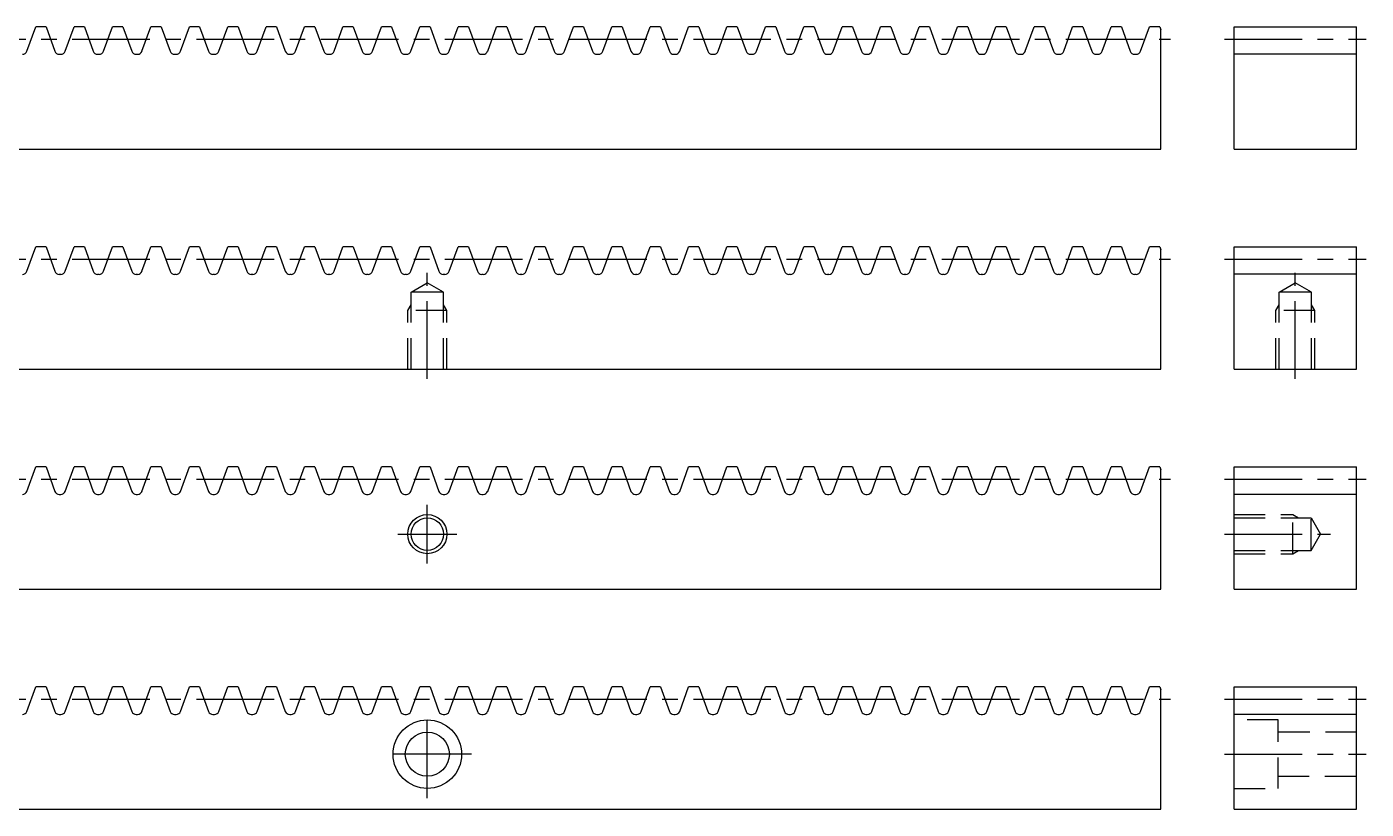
# Model space of a CAD drawing. Extents: x 0 to 552, y -23 to 175.
# Drawn here: x 278.1 to 552, y 15 to 175 of the extents above; entities that cross this region are included whole.
import ezdxf

# ---------------------------------------------------------------- set-up
doc = ezdxf.new("R2010")
doc.units = 0
doc.header["$LTSCALE"] = 0.5
doc.linetypes.add('CENTER', pattern=[50.8, 31.75, -6.35, 6.35, -6.35])
doc.linetypes.add('DASHED', pattern=[19.05, 12.7, -6.35])
for name, color, linetype in [('MSM_CENTER', 1, 'CENTER'), ('MSM_CONTINUOUS', 7, 'CONTINUOUS'), ('MSM_DASHED', 4, 'DASHED'), ('MSM_NARROW', 5, 'CONTINUOUS')]:
    doc.layers.add(name, color=color, linetype=linetype)

msp = doc.modelspace()

# ---------------------------------------------------------------- linework, layer by layer
at = {"layer": 'MSM_CENTER'}
for p, q in [((8, 172.5), (512, 172.5)), ((523, 172.5), (552, 172.5)), ((8, 127.5), (512, 127.5)), ((523, 127.5), (552, 127.5)), ((360, 103), (360, 124.67)), ((537.5, 103), (537.5, 124.67)), ((8, 82.5), (512, 82.5)), ((523, 82.5), (552, 82.5)), ((360, 65.25), (360, 77.25)), ((354, 71.25), (366, 71.25)), ((523, 71.25), (544.67, 71.25)), ((8, 37.5), (512, 37.5)), ((523, 37.5), (552, 37.5)), ((360, 17.25), (360, 35.25)), ((369, 26.25), (351, 26.25)), ((523, 26.25), (552, 26.25))]:
    msp.add_line(p, q, dxfattribs=at)
at = {"layer": 'MSM_CONTINUOUS'}
for p, q in [((278.09, 170), (279.91, 175)), ((282.02, 175), (279.91, 175)), ((282.02, 175), (283.84, 170)), ((285.94, 170), (287.76, 175)), ((289.87, 175), (287.76, 175)), ((289.87, 175), (291.69, 170)), ((293.8, 170), (295.62, 175)), ((297.72, 175), (295.62, 175)), ((297.72, 175), (299.54, 170)), ((301.65, 170), (303.47, 175)), ((305.58, 175), (303.47, 175)), ((305.58, 175), (307.4, 170)), ((309.51, 170), (311.33, 175)), ((313.43, 175), (311.33, 175)), ((313.43, 175), (315.25, 170)), ((317.36, 170), (319.18, 175)), ((321.29, 175), (319.18, 175)), ((321.29, 175), (323.11, 170)), ((325.21, 170), (327.03, 175)), ((329.14, 175), (327.03, 175)), ((329.14, 175), (330.96, 170)), ((333.07, 170), (334.89, 175)), ((336.99, 175), (334.89, 175)), ((336.99, 175), (338.81, 170)), ((340.92, 170), (342.74, 175)), ((344.85, 175), (342.74, 175)), ((344.85, 175), (346.67, 170)), ((348.78, 170), (350.6, 175)), ((352.7, 175), (350.6, 175)), ((352.7, 175), (354.52, 170)), ((356.63, 170), (358.45, 175)), ((360.56, 175), (358.45, 175)), ((360.56, 175), (362.38, 170)), ((364.48, 170), (366.3, 175)), ((368.41, 175), (366.3, 175)), ((368.41, 175), (370.23, 170)), ((372.34, 170), (374.16, 175)), ((376.26, 175), (374.16, 175)), ((376.26, 175), (378.08, 170)), ((380.19, 170), (382.01, 175)), ((384.12, 175), (382.01, 175)), ((384.12, 175), (385.94, 170)), ((388.05, 170), (389.87, 175)), ((391.97, 175), (389.87, 175)), ((391.97, 175), (393.79, 170)), ((395.9, 170), (397.72, 175)), ((399.83, 175), (397.72, 175)), ((399.83, 175), (401.65, 170)), ((403.75, 170), (405.57, 175)), ((407.68, 175), (405.57, 175)), ((407.68, 175), (409.5, 170)), ((411.61, 170), (413.43, 175)), ((415.53, 175), (413.43, 175)), ((415.53, 175), (417.35, 170)), ((419.46, 170), (421.28, 175)), ((423.39, 175), (421.28, 175)), ((423.39, 175), (425.21, 170)), ((427.32, 170), (429.14, 175)), ((431.24, 175), (429.14, 175)), ((431.24, 175), (433.06, 170)), ((435.17, 170), (436.99, 175)), ((439.1, 175), (436.99, 175)), ((439.1, 175), (440.92, 170)), ((443.02, 170), (444.84, 175)), ((446.95, 175), (444.84, 175)), ((446.95, 175), (448.77, 170)), ((450.88, 170), (452.7, 175)), ((454.8, 175), (452.7, 175)), ((454.8, 175), (456.62, 170)), ((458.73, 170), (460.55, 175)), ((462.66, 175), (460.55, 175)), ((462.66, 175), (464.48, 170)), ((466.59, 170), (468.41, 175)), ((470.51, 175), (468.41, 175)), ((470.51, 175), (472.33, 170)), ((474.44, 170), (476.26, 175)), ((478.37, 175), (476.26, 175)), ((478.37, 175), (480.19, 170)), ((482.29, 170), (484.11, 175)), ((486.22, 175), (484.11, 175)), ((486.22, 175), (488.04, 170)), ((490.15, 170), (491.97, 175)), ((494.07, 175), (491.97, 175)), ((494.07, 175), (495.89, 170)), ((498, 170), (499.82, 175)), ((501.93, 175), (499.82, 175)), ((501.93, 175), (503.75, 170)), ((505.86, 170), (507.68, 175)), ((509.78, 175), (507.68, 175)), ((509.78, 175), (510, 174.4)), ((510, 150), (510, 174.4)), ((525, 175), (550, 175)), ((525, 150), (525, 175)), ((550, 150), (550, 175)), ((284.73, 169.38), (285.05, 169.38)), ((292.58, 169.38), (292.9, 169.38)), ((300.44, 169.38), (300.76, 169.38)), ((308.29, 169.38), (308.61, 169.38)), ((316.15, 169.38), (316.47, 169.38)), ((324, 169.38), (324.32, 169.38)), ((331.85, 169.38), (332.17, 169.38)), ((339.71, 169.38), (340.03, 169.38)), ((347.56, 169.38), (347.88, 169.38)), ((355.42, 169.38), (355.74, 169.38)), ((363.27, 169.38), (363.59, 169.38)), ((371.12, 169.38), (371.44, 169.38)), ((378.98, 169.38), (379.3, 169.38)), ((386.83, 169.38), (387.15, 169.38)), ((394.69, 169.38), (395.01, 169.38)), ((402.54, 169.38), (402.86, 169.38)), ((410.39, 169.38), (410.71, 169.38)), ((418.25, 169.38), (418.57, 169.38)), ((426.1, 169.38), (426.42, 169.38)), ((433.96, 169.38), (434.28, 169.38)), ((441.81, 169.38), (442.13, 169.38)), ((449.66, 169.38), (449.98, 169.38)), ((457.52, 169.38), (457.84, 169.38)), ((465.37, 169.38), (465.69, 169.38)), ((473.23, 169.38), (473.55, 169.38)), ((481.08, 169.38), (481.4, 169.38)), ((488.93, 169.38), (489.25, 169.38)), ((496.79, 169.38), (497.11, 169.38)), ((504.64, 169.38), (504.96, 169.38)), ((550, 169.38), (525, 169.38)), ((10, 150), (510, 150)), ((525, 150), (550, 150)), ((278.09, 125), (279.91, 130)), ((282.02, 130), (279.91, 130)), ((282.02, 130), (283.84, 125)), ((285.94, 125), (287.76, 130)), ((289.87, 130), (287.76, 130)), ((289.87, 130), (291.69, 125)), ((293.8, 125), (295.62, 130)), ((297.72, 130), (295.62, 130)), ((297.72, 130), (299.54, 125)), ((301.65, 125), (303.47, 130)), ((305.58, 130), (303.47, 130)), ((305.58, 130), (307.4, 125)), ((309.51, 125), (311.33, 130)), ((313.43, 130), (311.33, 130)), ((313.43, 130), (315.25, 125)), ((317.36, 125), (319.18, 130)), ((321.29, 130), (319.18, 130)), ((321.29, 130), (323.11, 125)), ((325.21, 125), (327.03, 130)), ((329.14, 130), (327.03, 130)), ((329.14, 130), (330.96, 125)), ((333.07, 125), (334.89, 130)), ((336.99, 130), (334.89, 130)), ((336.99, 130), (338.81, 125)), ((340.92, 125), (342.74, 130)), ((344.85, 130), (342.74, 130)), ((344.85, 130), (346.67, 125)), ((348.78, 125), (350.6, 130)), ((352.7, 130), (350.6, 130)), ((352.7, 130), (354.52, 125)), ((356.63, 125), (358.45, 130)), ((360.56, 130), (358.45, 130)), ((360.56, 130), (362.38, 125)), ((364.48, 125), (366.3, 130)), ((368.41, 130), (366.3, 130)), ((368.41, 130), (370.23, 125)), ((372.34, 125), (374.16, 130)), ((376.26, 130), (374.16, 130)), ((376.26, 130), (378.08, 125)), ((380.19, 125), (382.01, 130)), ((384.12, 130), (382.01, 130)), ((384.12, 130), (385.94, 125)), ((388.05, 125), (389.87, 130)), ((391.97, 130), (389.87, 130)), ((391.97, 130), (393.79, 125)), ((395.9, 125), (397.72, 130)), ((399.83, 130), (397.72, 130)), ((399.83, 130), (401.65, 125)), ((403.75, 125), (405.57, 130)), ((407.68, 130), (405.57, 130)), ((407.68, 130), (409.5, 125)), ((411.61, 125), (413.43, 130)), ((415.53, 130), (413.43, 130)), ((415.53, 130), (417.35, 125)), ((419.46, 125), (421.28, 130)), ((423.39, 130), (421.28, 130)), ((423.39, 130), (425.21, 125)), ((427.32, 125), (429.14, 130)), ((431.24, 130), (429.14, 130)), ((431.24, 130), (433.06, 125)), ((435.17, 125), (436.99, 130)), ((439.1, 130), (436.99, 130)), ((439.1, 130), (440.92, 125)), ((443.02, 125), (444.84, 130)), ((446.95, 130), (444.84, 130)), ((446.95, 130), (448.77, 125)), ((450.88, 125), (452.7, 130)), ((454.8, 130), (452.7, 130)), ((454.8, 130), (456.62, 125)), ((458.73, 125), (460.55, 130)), ((462.66, 130), (460.55, 130)), ((462.66, 130), (464.48, 125)), ((466.59, 125), (468.41, 130)), ((470.51, 130), (468.41, 130)), ((470.51, 130), (472.33, 125)), ((474.44, 125), (476.26, 130)), ((478.37, 130), (476.26, 130)), ((478.37, 130), (480.19, 125)), ((482.29, 125), (484.11, 130)), ((486.22, 130), (484.11, 130)), ((486.22, 130), (488.04, 125)), ((490.15, 125), (491.97, 130)), ((494.07, 130), (491.97, 130)), ((494.07, 130), (495.89, 125)), ((498, 125), (499.82, 130)), ((501.93, 130), (499.82, 130)), ((501.93, 130), (503.75, 125)), ((505.86, 125), (507.68, 130)), ((509.78, 130), (507.68, 130)), ((509.78, 130), (510, 129.4)), ((510, 105), (510, 129.4)), ((525, 130), (550, 130)), ((525, 105), (525, 130)), ((550, 105), (550, 130)), ((284.73, 124.38), (285.05, 124.38)), ((292.58, 124.38), (292.9, 124.38)), ((300.44, 124.38), (300.76, 124.38)), ((308.29, 124.38), (308.61, 124.38)), ((316.15, 124.38), (316.47, 124.38)), ((324, 124.38), (324.32, 124.38)), ((331.85, 124.38), (332.17, 124.38)), ((339.71, 124.38), (340.03, 124.38)), ((347.56, 124.38), (347.88, 124.38)), ((355.42, 124.38), (355.74, 124.38)), ((363.27, 124.38), (363.59, 124.38)), ((371.12, 124.38), (371.44, 124.38)), ((378.98, 124.38), (379.3, 124.38)), ((386.83, 124.38), (387.15, 124.38)), ((394.69, 124.38), (395.01, 124.38)), ((402.54, 124.38), (402.86, 124.38)), ((410.39, 124.38), (410.71, 124.38)), ((418.25, 124.38), (418.57, 124.38)), ((426.1, 124.38), (426.42, 124.38)), ((433.96, 124.38), (434.28, 124.38)), ((441.81, 124.38), (442.13, 124.38)), ((449.66, 124.38), (449.98, 124.38)), ((457.52, 124.38), (457.84, 124.38)), ((465.37, 124.38), (465.69, 124.38)), ((473.23, 124.38), (473.55, 124.38)), ((481.08, 124.38), (481.4, 124.38)), ((488.93, 124.38), (489.25, 124.38)), ((496.79, 124.38), (497.11, 124.38)), ((504.64, 124.38), (504.96, 124.38)), ((550, 124.38), (525, 124.38)), ((10, 105), (510, 105)), ((525, 105), (550, 105)), ((278.09, 80), (279.91, 85)), ((282.02, 85), (279.91, 85)), ((282.02, 85), (283.84, 80)), ((285.94, 80), (287.76, 85)), ((289.87, 85), (287.76, 85)), ((289.87, 85), (291.69, 80)), ((293.8, 80), (295.62, 85)), ((297.72, 85), (295.62, 85)), ((297.72, 85), (299.54, 80)), ((301.65, 80), (303.47, 85)), ((305.58, 85), (303.47, 85)), ((305.58, 85), (307.4, 80)), ((309.51, 80), (311.33, 85)), ((313.43, 85), (311.33, 85)), ((313.43, 85), (315.25, 80)), ((317.36, 80), (319.18, 85)), ((321.29, 85), (319.18, 85)), ((321.29, 85), (323.11, 80)), ((325.21, 80), (327.03, 85)), ((329.14, 85), (327.03, 85)), ((329.14, 85), (330.96, 80)), ((333.07, 80), (334.89, 85)), ((336.99, 85), (334.89, 85)), ((336.99, 85), (338.81, 80)), ((340.92, 80), (342.74, 85)), ((344.85, 85), (342.74, 85)), ((344.85, 85), (346.67, 80)), ((348.78, 80), (350.6, 85)), ((352.7, 85), (350.6, 85)), ((352.7, 85), (354.52, 80)), ((356.63, 80), (358.45, 85)), ((360.56, 85), (358.45, 85)), ((360.56, 85), (362.38, 80)), ((364.48, 80), (366.3, 85)), ((368.41, 85), (366.3, 85)), ((368.41, 85), (370.23, 80)), ((372.34, 80), (374.16, 85)), ((376.26, 85), (374.16, 85)), ((376.26, 85), (378.08, 80)), ((380.19, 80), (382.01, 85)), ((384.12, 85), (382.01, 85)), ((384.12, 85), (385.94, 80)), ((388.05, 80), (389.87, 85)), ((391.97, 85), (389.87, 85)), ((391.97, 85), (393.79, 80)), ((395.9, 80), (397.72, 85)), ((399.83, 85), (397.72, 85)), ((399.83, 85), (401.65, 80)), ((403.75, 80), (405.57, 85)), ((407.68, 85), (405.57, 85)), ((407.68, 85), (409.5, 80)), ((411.61, 80), (413.43, 85)), ((415.53, 85), (413.43, 85)), ((415.53, 85), (417.35, 80)), ((419.46, 80), (421.28, 85)), ((423.39, 85), (421.28, 85)), ((423.39, 85), (425.21, 80)), ((427.32, 80), (429.14, 85)), ((431.24, 85), (429.14, 85)), ((431.24, 85), (433.06, 80)), ((435.17, 80), (436.99, 85)), ((439.1, 85), (436.99, 85)), ((439.1, 85), (440.92, 80)), ((443.02, 80), (444.84, 85)), ((446.95, 85), (444.84, 85)), ((446.95, 85), (448.77, 80)), ((450.88, 80), (452.7, 85)), ((454.8, 85), (452.7, 85)), ((454.8, 85), (456.62, 80)), ((458.73, 80), (460.55, 85)), ((462.66, 85), (460.55, 85)), ((462.66, 85), (464.48, 80)), ((466.59, 80), (468.41, 85)), ((470.51, 85), (468.41, 85)), ((470.51, 85), (472.33, 80)), ((474.44, 80), (476.26, 85)), ((478.37, 85), (476.26, 85)), ((478.37, 85), (480.19, 80)), ((482.29, 80), (484.11, 85)), ((486.22, 85), (484.11, 85)), ((486.22, 85), (488.04, 80)), ((490.15, 80), (491.97, 85)), ((494.07, 85), (491.97, 85)), ((494.07, 85), (495.89, 80)), ((498, 80), (499.82, 85)), ((501.93, 85), (499.82, 85)), ((501.93, 85), (503.75, 80)), ((505.86, 80), (507.68, 85)), ((509.78, 85), (507.68, 85)), ((509.78, 85), (510, 84.4)), ((525, 85), (550, 85)), ((525, 60), (525, 85)), ((550, 60), (550, 85)), ((510, 60), (510, 84.4)), ((284.73, 79.38), (285.05, 79.38)), ((292.58, 79.38), (292.9, 79.38)), ((300.44, 79.38), (300.76, 79.38)), ((308.29, 79.38), (308.61, 79.38)), ((316.15, 79.38), (316.47, 79.38)), ((324, 79.38), (324.32, 79.38)), ((331.85, 79.38), (332.17, 79.38)), ((339.71, 79.38), (340.03, 79.38)), ((347.56, 79.38), (347.88, 79.38)), ((355.42, 79.38), (355.74, 79.38)), ((363.27, 79.38), (363.59, 79.38)), ((371.12, 79.38), (371.44, 79.38)), ((378.98, 79.38), (379.3, 79.38)), ((386.83, 79.38), (387.15, 79.38)), ((394.69, 79.38), (395.01, 79.38)), ((402.54, 79.38), (402.86, 79.38)), ((410.39, 79.38), (410.71, 79.38)), ((418.25, 79.38), (418.57, 79.38)), ((426.1, 79.38), (426.42, 79.38)), ((433.96, 79.38), (434.28, 79.38)), ((441.81, 79.38), (442.13, 79.38)), ((449.66, 79.38), (449.98, 79.38)), ((457.52, 79.38), (457.84, 79.38)), ((465.37, 79.38), (465.69, 79.38)), ((473.23, 79.38), (473.55, 79.38)), ((481.08, 79.38), (481.4, 79.38)), ((488.93, 79.38), (489.25, 79.38)), ((496.79, 79.38), (497.11, 79.38)), ((504.64, 79.38), (504.96, 79.38)), ((550, 79.38), (525, 79.38)), ((10, 60), (510, 60)), ((525, 60), (550, 60)), ((278.09, 35), (279.91, 40)), ((282.02, 40), (279.91, 40)), ((282.02, 40), (283.84, 35)), ((285.94, 35), (287.76, 40)), ((289.87, 40), (287.76, 40)), ((289.87, 40), (291.69, 35)), ((293.8, 35), (295.62, 40)), ((297.72, 40), (295.62, 40)), ((297.72, 40), (299.54, 35)), ((301.65, 35), (303.47, 40)), ((305.58, 40), (303.47, 40)), ((305.58, 40), (307.4, 35)), ((309.51, 35), (311.33, 40)), ((313.43, 40), (311.33, 40)), ((313.43, 40), (315.25, 35)), ((317.36, 35), (319.18, 40)), ((321.29, 40), (319.18, 40)), ((321.29, 40), (323.11, 35)), ((325.21, 35), (327.03, 40)), ((329.14, 40), (327.03, 40)), ((329.14, 40), (330.96, 35)), ((333.07, 35), (334.89, 40)), ((336.99, 40), (334.89, 40)), ((336.99, 40), (338.81, 35)), ((340.92, 35), (342.74, 40)), ((344.85, 40), (342.74, 40)), ((344.85, 40), (346.67, 35)), ((348.78, 35), (350.6, 40)), ((352.7, 40), (350.6, 40)), ((352.7, 40), (354.52, 35)), ((356.63, 35), (358.45, 40)), ((360.56, 40), (358.45, 40)), ((360.56, 40), (362.38, 35)), ((364.48, 35), (366.3, 40)), ((368.41, 40), (366.3, 40)), ((368.41, 40), (370.23, 35)), ((372.34, 35), (374.16, 40)), ((376.26, 40), (374.16, 40)), ((376.26, 40), (378.08, 35)), ((380.19, 35), (382.01, 40)), ((384.12, 40), (382.01, 40)), ((384.12, 40), (385.94, 35)), ((388.05, 35), (389.87, 40)), ((391.97, 40), (389.87, 40)), ((391.97, 40), (393.79, 35)), ((395.9, 35), (397.72, 40)), ((399.83, 40), (397.72, 40)), ((399.83, 40), (401.65, 35)), ((403.75, 35), (405.57, 40)), ((407.68, 40), (405.57, 40)), ((407.68, 40), (409.5, 35)), ((411.61, 35), (413.43, 40)), ((415.53, 40), (413.43, 40)), ((415.53, 40), (417.35, 35)), ((419.46, 35), (421.28, 40)), ((423.39, 40), (421.28, 40)), ((423.39, 40), (425.21, 35)), ((427.32, 35), (429.14, 40)), ((431.24, 40), (429.14, 40)), ((431.24, 40), (433.06, 35)), ((435.17, 35), (436.99, 40)), ((439.1, 40), (436.99, 40)), ((439.1, 40), (440.92, 35)), ((443.02, 35), (444.84, 40)), ((446.95, 40), (444.84, 40)), ((446.95, 40), (448.77, 35)), ((450.88, 35), (452.7, 40)), ((454.8, 40), (452.7, 40)), ((454.8, 40), (456.62, 35)), ((458.73, 35), (460.55, 40)), ((462.66, 40), (460.55, 40)), ((462.66, 40), (464.48, 35)), ((466.59, 35), (468.41, 40)), ((470.51, 40), (468.41, 40)), ((470.51, 40), (472.33, 35)), ((474.44, 35), (476.26, 40)), ((478.37, 40), (476.26, 40)), ((478.37, 40), (480.19, 35)), ((482.29, 35), (484.11, 40)), ((486.22, 40), (484.11, 40)), ((486.22, 40), (488.04, 35)), ((490.15, 35), (491.97, 40)), ((494.07, 40), (491.97, 40)), ((494.07, 40), (495.89, 35)), ((498, 35), (499.82, 40)), ((501.93, 40), (499.82, 40)), ((501.93, 40), (503.75, 35)), ((505.86, 35), (507.68, 40)), ((509.78, 40), (507.68, 40)), ((509.78, 40), (510, 39.4)), ((510, 15), (510, 39.4)), ((525, 40), (550, 40)), ((525, 15), (525, 40)), ((550, 15), (550, 40)), ((284.73, 34.38), (285.05, 34.38)), ((292.58, 34.38), (292.9, 34.38)), ((300.44, 34.38), (300.76, 34.38)), ((308.29, 34.38), (308.61, 34.38)), ((316.15, 34.38), (316.47, 34.38)), ((324, 34.38), (324.32, 34.38)), ((331.85, 34.38), (332.17, 34.38)), ((339.71, 34.38), (340.03, 34.38)), ((347.56, 34.38), (347.88, 34.38)), ((355.42, 34.38), (355.74, 34.38)), ((363.27, 34.38), (363.59, 34.38)), ((371.12, 34.38), (371.44, 34.38)), ((378.98, 34.38), (379.3, 34.38)), ((386.83, 34.38), (387.15, 34.38)), ((394.69, 34.38), (395.01, 34.38)), ((402.54, 34.38), (402.86, 34.38)), ((410.39, 34.38), (410.71, 34.38)), ((418.25, 34.38), (418.57, 34.38)), ((426.1, 34.38), (426.42, 34.38)), ((433.96, 34.38), (434.28, 34.38)), ((441.81, 34.38), (442.13, 34.38)), ((449.66, 34.38), (449.98, 34.38)), ((457.52, 34.38), (457.84, 34.38)), ((465.37, 34.38), (465.69, 34.38)), ((473.23, 34.38), (473.55, 34.38)), ((481.08, 34.38), (481.4, 34.38)), ((488.93, 34.38), (489.25, 34.38)), ((496.79, 34.38), (497.11, 34.38)), ((504.64, 34.38), (504.96, 34.38)), ((550, 34.38), (525, 34.38)), ((10, 15), (510, 15)), ((525, 15), (550, 15))]:
    msp.add_line(p, q, dxfattribs=at)
for centre, radius in [((360, 71.25), 3.32), ((360, 26.25), 7), ((360, 26.25), 4.5)]:
    msp.add_circle(centre, radius, dxfattribs=at)
for centre, start, end in [((277.2, 170.32), 270, 340), ((284.73, 170.32), 200, 270), ((285.05, 170.32), 270, 340), ((292.58, 170.32), 200, 270), ((292.9, 170.32), 270, 340), ((300.44, 170.32), 200, 270), ((300.76, 170.32), 270, 340), ((308.29, 170.32), 200, 270), ((308.61, 170.32), 270, 340), ((316.15, 170.32), 200, 270), ((316.47, 170.32), 270, 340), ((324, 170.32), 200, 270), ((324.32, 170.32), 270, 340), ((331.85, 170.32), 200, 270), ((332.17, 170.32), 270, 340), ((339.71, 170.32), 200, 270), ((340.03, 170.32), 270, 340), ((347.56, 170.32), 200, 270), ((347.88, 170.32), 270, 340), ((355.42, 170.32), 200, 270), ((355.74, 170.32), 270, 340), ((363.27, 170.32), 200, 270), ((363.59, 170.32), 270, 340), ((371.12, 170.32), 200, 270), ((371.44, 170.32), 270, 340), ((378.98, 170.32), 200, 270), ((379.3, 170.32), 270, 340), ((386.83, 170.32), 200, 270), ((387.15, 170.32), 270, 340), ((394.69, 170.32), 200, 270), ((395.01, 170.32), 270, 340), ((402.54, 170.32), 200, 270), ((402.86, 170.32), 270, 340), ((410.39, 170.32), 200, 270), ((410.71, 170.32), 270, 340), ((418.25, 170.32), 200, 270), ((418.57, 170.32), 270, 340), ((426.1, 170.32), 200, 270), ((426.42, 170.32), 270, 340), ((433.96, 170.32), 200, 270), ((434.28, 170.32), 270, 340), ((441.81, 170.32), 200, 270), ((442.13, 170.32), 270, 340), ((449.66, 170.32), 200, 270), ((449.98, 170.32), 270, 340), ((457.52, 170.32), 200, 270), ((457.84, 170.32), 270, 340), ((465.37, 170.32), 200, 270), ((465.69, 170.32), 270, 340), ((473.23, 170.32), 200, 270), ((473.55, 170.32), 270, 340), ((481.08, 170.32), 200, 270), ((481.4, 170.32), 270, 340), ((488.93, 170.32), 200, 270), ((489.25, 170.32), 270, 340), ((496.79, 170.32), 200, 270), ((497.11, 170.32), 270, 340), ((504.64, 170.32), 200, 270), ((504.96, 170.32), 270, 340), ((277.2, 125.32), 270, 340), ((284.73, 125.32), 200, 270), ((285.05, 125.32), 270, 340), ((292.58, 125.32), 200, 270), ((292.9, 125.32), 270, 340), ((300.44, 125.32), 200, 270), ((300.76, 125.32), 270, 340), ((308.29, 125.32), 200, 270), ((308.61, 125.32), 270, 340), ((316.15, 125.32), 200, 270), ((316.47, 125.32), 270, 340), ((324, 125.32), 200, 270), ((324.32, 125.32), 270, 340), ((331.85, 125.32), 200, 270), ((332.17, 125.32), 270, 340), ((339.71, 125.32), 200, 270), ((340.03, 125.32), 270, 340), ((347.56, 125.32), 200, 270), ((347.88, 125.32), 270, 340), ((355.42, 125.32), 200, 270), ((355.74, 125.32), 270, 340), ((363.27, 125.32), 200, 270), ((363.59, 125.32), 270, 340), ((371.12, 125.32), 200, 270), ((371.44, 125.32), 270, 340), ((378.98, 125.32), 200, 270), ((379.3, 125.32), 270, 340), ((386.83, 125.32), 200, 270), ((387.15, 125.32), 270, 340), ((394.69, 125.32), 200, 270), ((395.01, 125.32), 270, 340), ((402.54, 125.32), 200, 270), ((402.86, 125.32), 270, 340), ((410.39, 125.32), 200, 270), ((410.71, 125.32), 270, 340), ((418.25, 125.32), 200, 270), ((418.57, 125.32), 270, 340), ((426.1, 125.32), 200, 270), ((426.42, 125.32), 270, 340), ((433.96, 125.32), 200, 270), ((434.28, 125.32), 270, 340), ((441.81, 125.32), 200, 270), ((442.13, 125.32), 270, 340), ((449.66, 125.32), 200, 270), ((449.98, 125.32), 270, 340), ((457.52, 125.32), 200, 270), ((457.84, 125.32), 270, 340), ((465.37, 125.32), 200, 270), ((465.69, 125.32), 270, 340), ((473.23, 125.32), 200, 270), ((473.55, 125.32), 270, 340), ((481.08, 125.32), 200, 270), ((481.4, 125.32), 270, 340), ((488.93, 125.32), 200, 270), ((489.25, 125.32), 270, 340), ((496.79, 125.32), 200, 270), ((497.11, 125.32), 270, 340), ((504.64, 125.32), 200, 270), ((504.96, 125.32), 270, 340), ((277.2, 80.32), 270, 340), ((284.73, 80.32), 200, 270), ((285.05, 80.32), 270, 340), ((292.58, 80.32), 200, 270), ((292.9, 80.32), 270, 340), ((300.44, 80.32), 200, 270), ((300.76, 80.32), 270, 340), ((308.29, 80.32), 200, 270), ((308.61, 80.32), 270, 340), ((316.15, 80.32), 200, 270), ((316.47, 80.32), 270, 340), ((324, 80.32), 200, 270), ((324.32, 80.32), 270, 340), ((331.85, 80.32), 200, 270), ((332.17, 80.32), 270, 340), ((339.71, 80.32), 200, 270), ((340.03, 80.32), 270, 340), ((347.56, 80.32), 200, 270), ((347.88, 80.32), 270, 340), ((355.42, 80.32), 200, 270), ((355.74, 80.32), 270, 340), ((363.27, 80.32), 200, 270), ((363.59, 80.32), 270, 340), ((371.12, 80.32), 200, 270), ((371.44, 80.32), 270, 340), ((378.98, 80.32), 200, 270), ((379.3, 80.32), 270, 340), ((386.83, 80.32), 200, 270), ((387.15, 80.32), 270, 340), ((394.69, 80.32), 200, 270), ((395.01, 80.32), 270, 340), ((402.54, 80.32), 200, 270), ((402.86, 80.32), 270, 340), ((410.39, 80.32), 200, 270), ((410.71, 80.32), 270, 340), ((418.25, 80.32), 200, 270), ((418.57, 80.32), 270, 340), ((426.1, 80.32), 200, 270), ((426.42, 80.32), 270, 340), ((433.96, 80.32), 200, 270), ((434.28, 80.32), 270, 340), ((441.81, 80.32), 200, 270), ((442.13, 80.32), 270, 340), ((449.66, 80.32), 200, 270), ((449.98, 80.32), 270, 340), ((457.52, 80.32), 200, 270), ((457.84, 80.32), 270, 340), ((465.37, 80.32), 200, 270), ((465.69, 80.32), 270, 340), ((473.23, 80.32), 200, 270), ((473.55, 80.32), 270, 340), ((481.08, 80.32), 200, 270), ((481.4, 80.32), 270, 340), ((488.93, 80.32), 200, 270), ((489.25, 80.32), 270, 340), ((496.79, 80.32), 200, 270), ((497.11, 80.32), 270, 340), ((504.64, 80.32), 200, 270), ((504.96, 80.32), 270, 340), ((277.2, 35.32), 270, 340), ((284.73, 35.32), 200, 270), ((285.05, 35.32), 270, 340), ((292.58, 35.32), 200, 270), ((292.9, 35.32), 270, 340), ((300.44, 35.32), 200, 270), ((300.76, 35.32), 270, 340), ((308.29, 35.32), 200, 270), ((308.61, 35.32), 270, 340), ((316.15, 35.32), 200, 270), ((316.47, 35.32), 270, 340), ((324, 35.32), 200, 270), ((324.32, 35.32), 270, 340), ((331.85, 35.32), 200, 270), ((332.17, 35.32), 270, 340), ((339.71, 35.32), 200, 270), ((340.03, 35.32), 270, 340), ((347.56, 35.32), 200, 270), ((347.88, 35.32), 270, 340), ((355.42, 35.32), 200, 270), ((355.74, 35.32), 270, 340), ((363.27, 35.32), 200, 270), ((363.59, 35.32), 270, 340), ((371.12, 35.32), 200, 270), ((371.44, 35.32), 270, 340), ((378.98, 35.32), 200, 270), ((379.3, 35.32), 270, 340), ((386.83, 35.32), 200, 270), ((387.15, 35.32), 270, 340), ((394.69, 35.32), 200, 270), ((395.01, 35.32), 270, 340), ((402.54, 35.32), 200, 270), ((402.86, 35.32), 270, 340), ((410.39, 35.32), 200, 270), ((410.71, 35.32), 270, 340), ((418.25, 35.32), 200, 270), ((418.57, 35.32), 270, 340), ((426.1, 35.32), 200, 270), ((426.42, 35.32), 270, 340), ((433.96, 35.32), 200, 270), ((434.28, 35.32), 270, 340), ((441.81, 35.32), 200, 270), ((442.13, 35.32), 270, 340), ((449.66, 35.32), 200, 270), ((449.98, 35.32), 270, 340), ((457.52, 35.32), 200, 270), ((457.84, 35.32), 270, 340), ((465.37, 35.32), 200, 270), ((465.69, 35.32), 270, 340), ((473.23, 35.32), 200, 270), ((473.55, 35.32), 270, 340), ((481.08, 35.32), 200, 270), ((481.4, 35.32), 270, 340), ((488.93, 35.32), 200, 270), ((489.25, 35.32), 270, 340), ((496.79, 35.32), 200, 270), ((497.11, 35.32), 270, 340), ((504.64, 35.32), 200, 270), ((504.96, 35.32), 270, 340)]:
    msp.add_arc(centre, 0.95, start, end, dxfattribs=at)
at = {"layer": 'MSM_DASHED'}
for p, q in [((356.68, 120.75), (360, 122.67)), ((363.32, 120.75), (356.68, 120.75)), ((356.68, 105), (356.68, 120.75)), ((363.32, 120.75), (360, 122.67)), ((363.32, 105), (363.32, 120.75)), ((534.18, 120.75), (537.5, 122.67)), ((540.82, 120.75), (534.18, 120.75)), ((534.18, 105), (534.18, 120.75)), ((540.82, 120.75), (537.5, 122.67)), ((540.82, 105), (540.82, 120.75)), ((356, 117), (356.68, 118.17)), ((364, 117), (363.32, 118.17)), ((533.5, 117), (534.18, 118.17)), ((541.5, 117), (540.82, 118.17)), ((364, 117), (356, 117)), ((356, 105), (356, 117)), ((364, 105), (364, 117)), ((541.5, 117), (533.5, 117)), ((533.5, 105), (533.5, 117)), ((541.5, 105), (541.5, 117)), ((525, 75.25), (537, 75.25)), ((525, 74.57), (540.75, 74.57)), ((537, 67.25), (537, 75.25)), ((537, 75.25), (538.17, 74.57)), ((540.75, 67.93), (540.75, 74.57)), ((540.75, 74.57), (542.67, 71.25)), ((540.75, 67.93), (542.67, 71.25)), ((525, 67.93), (540.75, 67.93)), ((525, 67.25), (537, 67.25)), ((537, 67.25), (538.17, 67.93)), ((534, 33.25), (525, 33.25)), ((534, 19.25), (534, 33.25)), ((550, 30.75), (534, 30.75)), ((525, 19.25), (534, 19.25)), ((534, 21.75), (550, 21.75))]:
    msp.add_line(p, q, dxfattribs=at)
at = {"layer": 'MSM_NARROW'}
msp.add_circle((360, 71.25), 4, dxfattribs=at)

doc.saveas('drawing.dxf')
